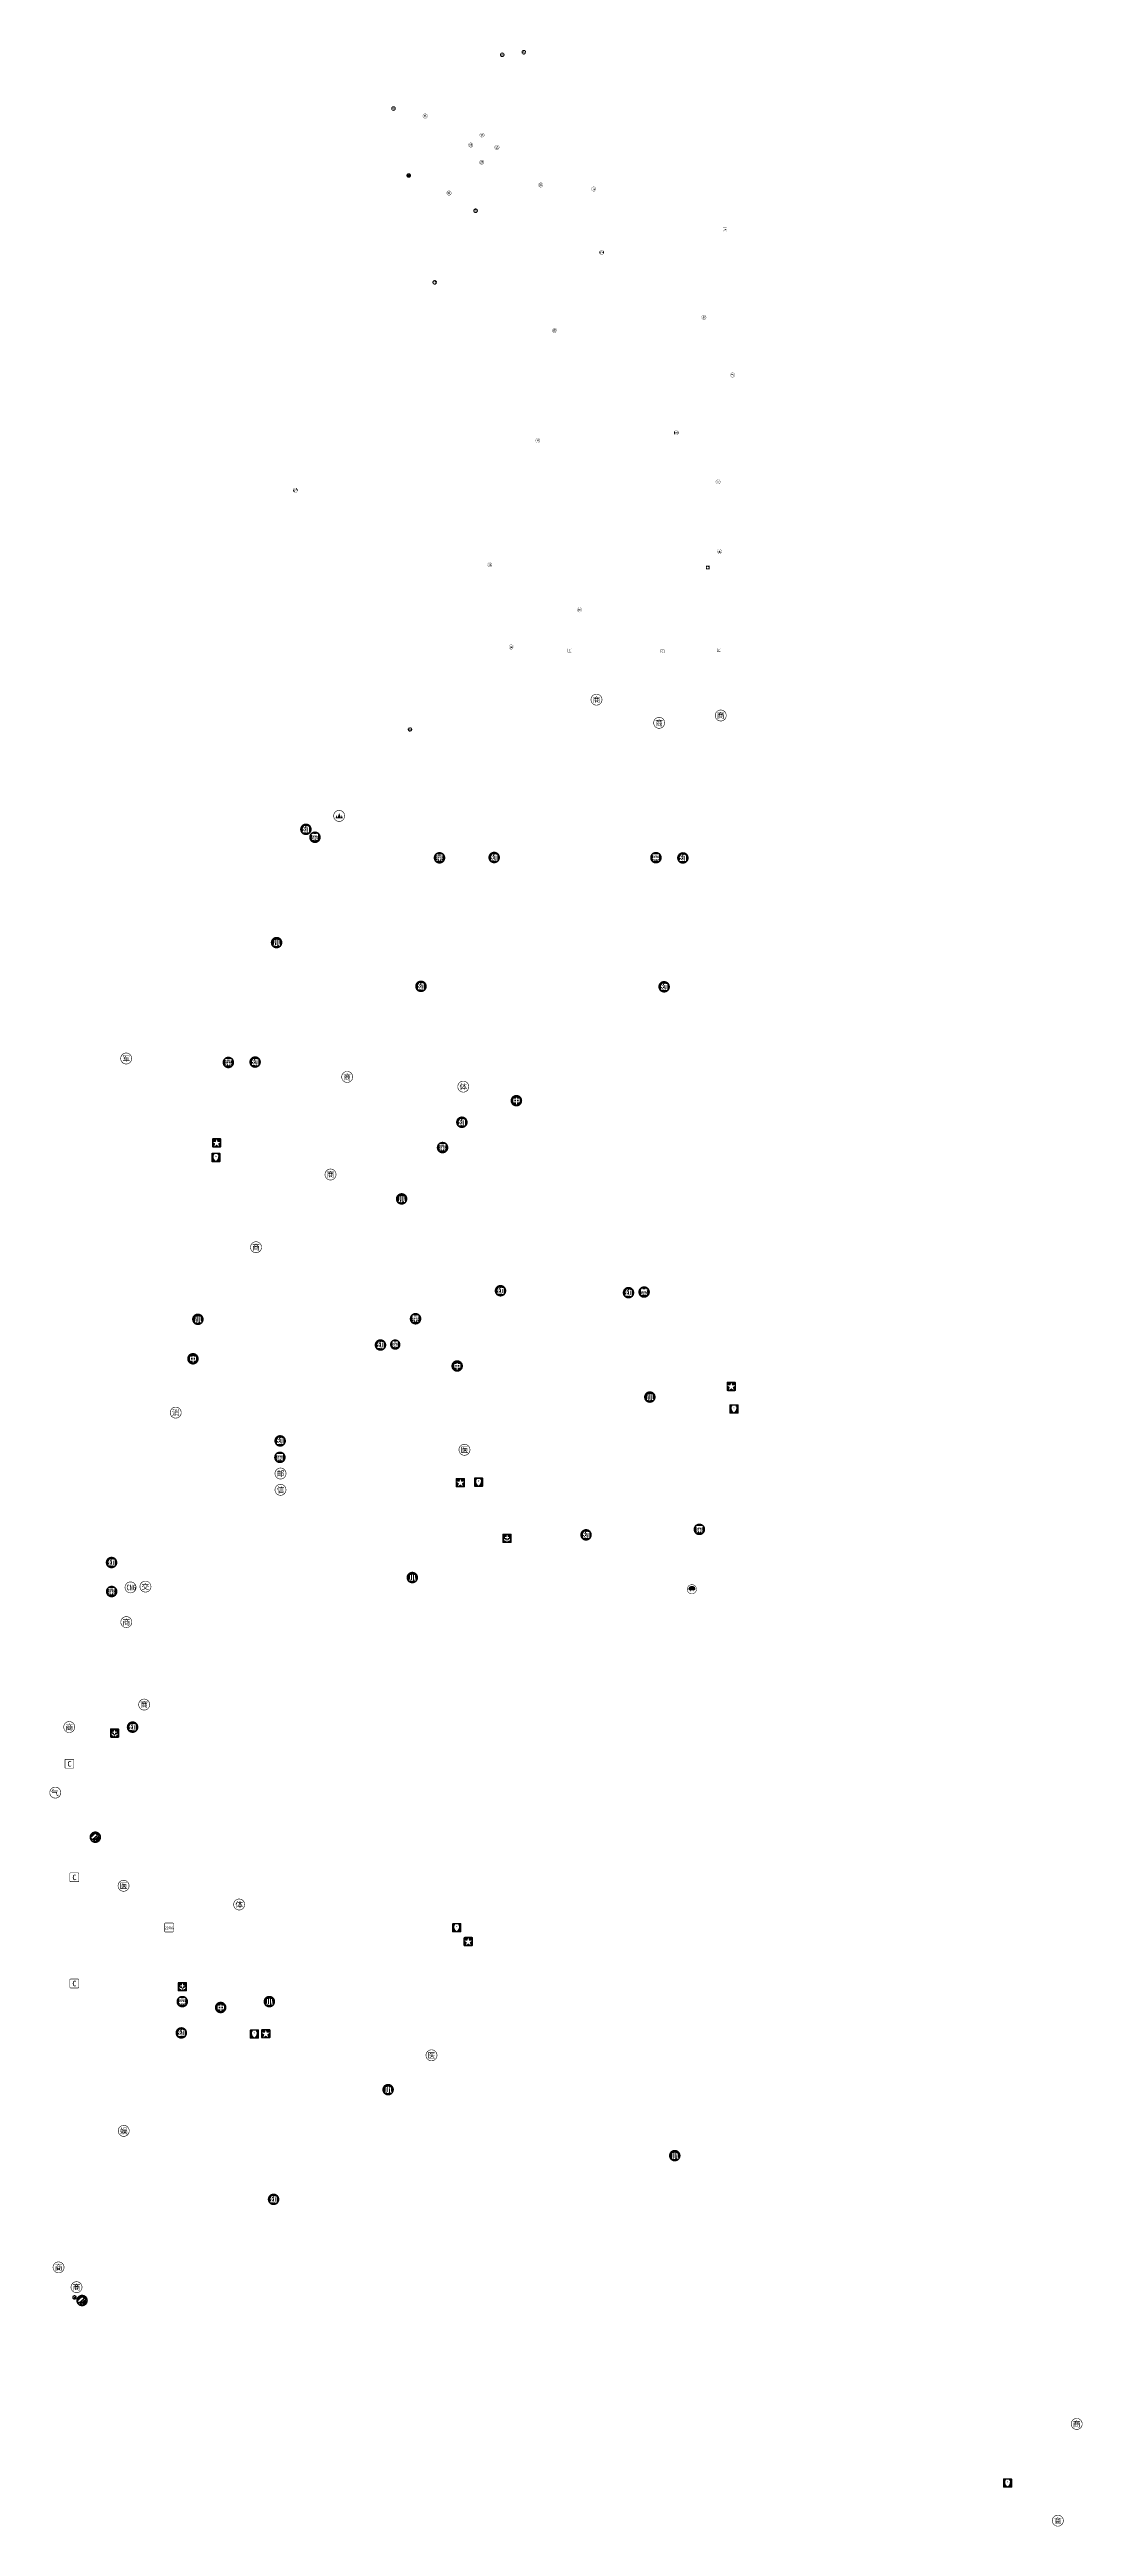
# Model space of a CAD drawing. Header units: inches. Extents: x 14633 to 228805, y -943 to 210487.
# Drawn here: x 219812 to 223567, y 199057 to 208057 of the extents above; entities that cross this region are included whole.
import ezdxf

# ---------------------------------------------------------------- set-up
doc = ezdxf.new("R2010")
doc.units = ezdxf.units.IN
doc.header["$LTSCALE"] = 10
doc.header["$MEASUREMENT"] = 0
doc.layers.add('0符号', color=7, linetype='Continuous')
doc.styles.add('符号', font='simhei.ttf', dxfattribs={"height": 10})
doc.styles.add('黑体', font='simhei.ttf')

# ---------------------------------------------------------------- blocks, each defined once
blk = doc.blocks.new('C2-商业用地')
at = {"color": 7, "const_width": 0.4}
blk.add_lwpolyline([(2.831574044750027, -2.825276699566302, 102.191606915449), (2.718849657877058, -2.933914882520639, 0.009785539440899585)], format="xyb", close=True, dxfattribs=at)
at = {"color": 7, "style": '黑体'}
blk.add_text('商', height=4, dxfattribs=at).set_placement((-2.802977080517735, -2.081554808191527))
blk = doc.blocks.new('R-农贸市场')
h = blk.add_hatch(color=7)
h.paths.add_polyline_path([(2.718849657875694, -2.933914882519161, 0.009785539440899587), (2.831574044748663, -2.825276699564938, 102.1916069154491)])
h.paths.add_polyline_path([(0.9390161916741135, 2.336235273533816), (0.9390161916741135, 2.516866480719386), (1.661541020416394, 2.5168664807195), (1.661541020416394, 2.33623527353393), (2.3041143312239, 2.33623527353393), (2.3041143312239, 1.767691145999038), (1.661541020416394, 1.767691145999038), (1.661541020416394, 1.587059938813468), (0.9390161916741135, 1.587059938813468), (0.9390161916741135, 1.767691145999038), (-1.015354246726929, 1.767691145999038), (-1.015354246726929, 1.587059938813582), (-1.740840242800004, 1.587059938813582), (-1.740840242800004, 1.767691145999038), (-2.324190206989442, 1.767691145999038), (-2.324190206989442, 2.336235273534044), (-1.740840242800004, 2.336235273534044), (-1.740840242800004, 2.516866480719614), (-1.015354246726929, 2.5168664807195), (-1.015354246726929, 2.336235273533816)], flags=16)
h.paths.add_polyline_path([(1.383191291310709, 1.427156902944375), (1.575667167819915, 1.495263751555399), (1.60527884112912, 1.530797759526308), (2.3041143312239, 1.530797759526308), (2.265619155922195, 1.287982038391533), (2.188628805318444, 1.104389663875168), (2.114599622045603, 1.018515811278689), (1.951735418845487, 0.926719624020393), (1.732609036357985, 0.8882244487185744), (-2.262005693040237, 0.8852632813876653), (-2.262005693040237, 1.427156902944375)], flags=16)
h.paths.add_polyline_path([(0.09508350236455954, 0.698709739540277), (0.09508350236455954, 0.5802630463039122), (0.213530195601038, 0.4973503610384569), (0.515569263353882, 0.4973503610384569), (0.515569263353882, 0.01764125343095202), (-0.1891885614031708, 0.01764125343083833), (-0.4260819478757867, 0.05021409407083866), (-0.5682179797593108, 0.1449714486599305), (-0.6126354897230613, 0.295990982536523), (-0.6126354897230613, 0.698709739540277)], flags=16)
h.paths.add_polyline_path([(-1.415111836399774, 0.698709739540277), (-1.415111836399774, 0.5802630463039122), (-1.296665143163409, 0.4973503610384569), (-1.015354246726929, 0.4973503610384569), (-1.015354246726929, 0.01764125343095202), (-1.699383900167732, 0.01764125343095202), (-1.936277286640006, 0.05021409407083866), (-2.078413318523758, 0.1449714486600442), (-2.122830828487508, 0.295990982536523), (-2.122830828487508, 0.698709739540277)], flags=16)
h.paths.add_polyline_path([(0.9182880203577497, 0.4973503610384569), (1.217365920779798, 0.4973503610384569), (1.321006777361617, 0.5802630463039122), (1.321006777361617, 0.698709739540277), (2.025764602118329, 0.698709739540277), (2.025764602118329, 0.295990982536523), (1.978385924823783, 0.1420102813292488), (1.833288725609123, 0.04725292674004322), (1.605278841129461, 0.01764125343083833), (0.9182880203577497, 0.01764125343095202)], flags=16)
h.paths.add_polyline_path([(0.3527050601538804, -0.08599960315098087), (0.3527050601537667, -0.3258541569547333), (2.286347327238445, -0.3258541569547333), (2.286347327238445, -0.8884759498276935), (0.3527050601537667, -0.8884759498276935), (0.3527050601538804, -2.117360392155661), (-0.3698197685883997, -2.117360392155661), (-0.3698197685883997, -0.8884759498276935), (-2.303462035672965, -0.8884759498276935), (-2.303462035672965, -0.3258541569547333), (-0.3698197685883997, -0.3258541569547333), (-0.3698197685883997, -0.08599960315098087)], flags=16)
h.paths.add_polyline_path([(-0.7162763463048805, -1.110563499645991), (-0.9768590714251104, -1.830127161057476), (-1.08049992800693, -1.972263192941114), (-1.252247633199886, -2.055175878206569), (-1.477296350348411, -2.081826384184751), (-2.1850153424366, -2.081826384184751), (-2.1850153424366, -1.554738599282587), (-1.740840242800004, -1.554738599282587), (-1.628315884225458, -1.483670583340995), (-1.477296350348979, -1.110563499645991)], flags=16)
h.paths.add_polyline_path([(0.6754722992230882, -1.110563499645991), (1.439453470598096, -1.110563499645991), (1.543094327179915, -1.394835563413494), (1.667463355078212, -1.531049260635427), (1.70299736304969, -1.534010427966336), (2.126444291369353, -1.534010427966223), (2.126444291369353, -2.081826384184751), (1.341734948677868, -2.081826384184751), (1.131492068183206, -2.046292376213728), (0.9804725343069549, -1.936729184970091), (0.8975598490413859, -1.776826149100657)], flags=16)
at = {"color": 7, "const_width": 0.4}
blk.add_lwpolyline([(2.831574044748663, -2.825276699564938, 102.191606915449), (2.718849657875694, -2.933914882519161, 0.009785539440899585)], format="xyb", close=True, dxfattribs=at)
blk = doc.blocks.new('R-幼儿园')
h = blk.add_hatch(color=7)
h.paths.add_polyline_path([(0.9123095805590538, 3.894572022253442, 0.0001894239655531841), (0.9093584178905303, 3.895262157430579, 5279.163051416555)])
h.paths.add_polyline_path([(2.32016856565383, -1.834638802811014), (2.290556892344739, -2.027114679320221), (2.204683039748375, -2.172211878534767), (2.0595858405336, -2.266969233123973), (1.858226462031666, -2.314347910418519), (1.094245290656886, -2.320270245080337), (1.094245290656886, -1.733959113560104), (1.485119378337231, -1.733959113560104), (1.618371908228028, -1.692502770927376), (1.618371908228028, 1.369344249234246), (1.150507469944159, 1.369344249234246), (0.9609927607658619, -1.313473352570782), (0.9254587527949525, -1.621434754985557), (0.8751189081694974, -1.873133978112946), (0.8099732268894968, -2.068571021952948), (0.7240993742931323, -2.213668221167381), (0.626380852372904, -2.30250324109511), (0.5079341591361981, -2.335076081734996), (0.4901671551510844, -2.335076081734996), (-0.110949813023808, -2.335076081734996), (-0.110949813023808, -1.784298958185673), (-0.2331301520251827, -1.967569466687792), (-0.4011442114530155, -2.086338025938517), (-0.6025035899546083, -2.133716703233063), (-2.266679629926784, -2.136677870563972), (-2.266679629926784, -1.692502770927376), (-2.222262119963034, -1.526677400396238), (-2.097893092066442, -1.319395687234874), (-1.348717757344502, -0.04017140027917776), (-2.266679629926784, -0.04017140027917776), (-2.266679629926784, 0.4454600419901453), (-2.20153394864667, 0.6438582531611701), (-2.198572781315761, 0.6468194204921929), (-1.262843904748024, 2.319878962456642), (-0.4781345620567663, 2.319878962456642), (-1.484931454566322, 0.5431785639100326), (-1.005222346958817, 0.54317856391026), (-0.7564842911622236, 0.9666254922303779), (0.02822505152903432, 0.9666254922303779), (-1.484931454566322, -1.53259973505817), (-0.8601251477442702, -1.53259973505817), (-0.7357561198459734, -1.431920045807146), (-0.7357561198459734, -0.8456089142869132), (-0.09022164170744418, -0.8456089142869132), (-0.09022164170744418, -1.674735766941922), (-0.110949813023808, -1.784298958185673), (0.06672022683085288, -1.754687284876582), (0.1585164140891493, -1.698425105589195), (0.2295844300309682, -1.535560902388966), (0.2769631073255141, -1.263133507945213), (0.2858466093182415, -1.180220822679757), (0.4487108125183568, 1.369344249234246), (-0.110949813023808, 1.369344249234246), (-0.110949813023808, 1.973422384740047), (0.4842448204892662, 1.973422384740047), (0.5108953264674483, 2.340607133772892), (1.218614318555069, 2.340607133772892), (1.191963812576887, 1.973422384740047), (2.32016856565383, 1.973422384740047)], flags=16)
at = {"color": 7, "const_width": 0.4}
blk.add_lwpolyline([(0.9093584178905303, 3.895262157430579, 5279.163051416555), (0.9123095805590538, 3.894572022253442, 0.0001894239655531841)], format="xyb", close=True, dxfattribs=at)
blk = doc.blocks.new('S2-游憩集会广场用地')
h = blk.add_hatch(color=7)
h.paths.add_polyline_path([(2.718849657906389, -2.933914882503814, 0.009785539440899585), (2.831574044778677, -2.82527669954834, 102.191606915449)])
h.paths.add_polyline_path([(2.984489263323667, 1.20321273026093), (2.984489263325372, 0.9632127302610343), (2.813098209532541, 0.8048502626406844), (3.31734499753918, 0.4186866845138866), (3.013340300299092, 0.02172176911153656), (2.440405350232368, 0.4604882929977521), (0.005348909563394955, -1.789463137987696), (-0.3172212667342365, -1.789463137987696), (0.5261492624603079, -2.45369836361715), (0.2167816978443398, -2.846498198092377), (-0.8861389101558643, -1.977842377729758), (-1.931633080376855, -2.792430362733171), (-2.238938433562907, -2.398015074104478), (-1.457884068415751, -1.789463137987696), (-1.819377841850951, -1.789463137987696), (-1.81937784185277, -1.542417165321581), (-3.048272979424951, -0.4335129536138993), (0.08329807369489117, 2.359456122301708), (1.271481862186988, 1.203212730262749)], flags=16)
at = {"color": 7}
for p, q in [((-1.815448008800672, -1.545963284343088), (1.271481862186988, 1.203212730262749)), ((0.005348909565213944, -1.549463137986095), (2.984489263327191, 1.20321273026093)), ((2.984489263325372, 0.963212730261148), (0.005348909563394955, -1.789463137987696)), ((0.005348909565213944, -1.549463137986095), (-1.81937784185277, -1.549463137986095)), ((-1.819377841850951, -1.789463137987696), (0.005348909563394955, -1.789463137987696)), ((0.005348909563394955, -1.789463137987696), (0.005348909565213944, -1.549463137986095))]:
    blk.add_line(p, q, dxfattribs=at)
at = {"color": 7, "const_width": 0.4}
blk.add_lwpolyline([(2.831574044778677, -2.82527669954834, 102.191606915449), (2.718849657906389, -2.933914882503814, 0.009785539440899585)], format="xyb", close=True, dxfattribs=at)
blk = doc.blocks.new('U6-殡葬设施用地')
at = {"color": 7, "const_width": 0.4}
blk.add_lwpolyline([(2.83157404477879, -2.82527669954834, 102.191606915449), (2.718849657906503, -2.933914882503814, 0.009785539440899585)], format="xyb", close=True, dxfattribs=at)
at = {"color": 7, "style": '黑体'}
blk.add_text('殡', height=4, dxfattribs=at).set_placement((-2.802977080490564, -2.081554808175497))
blk = doc.blocks.new('C1-非市属办公用地')
at = {"ltscale": 4}
h = blk.add_hatch(color=7, dxfattribs=at)
h.paths.add_polyline_path([(-2.409024212250529, 3.145605859163652, 0.500000000011065), (-2.409024212250529, -3.280394141073089)])
h.paths.add_polyline_path([(2.410475787749306, 3.145605859163652), (2.410475787749306, -3.280394141073089, 0.5000000000110649)])
at = {"color": 7, "const_width": 0.4}
blk.add_lwpolyline([(2.831574044750027, -2.825276699566302, 102.191606915449), (2.718849657877058, -2.933914882520639, 0.009785539440899585)], format="xyb", close=True, dxfattribs=at)
at = {"color": 7, "style": '黑体'}
blk.add_text('办', height=3.25, dxfattribs=at).set_placement((-2.312648672545834, -1.652986779394041))
blk = doc.blocks.new('C9-宗教活动场所用地')
at = {"const_width": 0.4}
blk.add_lwpolyline([(2.831574044752415, -2.825276699563581, 102.191606915449), (2.718849657879446, -2.93391488251789, 0.009785539440899585)], format="xyb", close=True, dxfattribs=at)
at = {"style": '黑体'}
blk.add_text('宗', height=4, dxfattribs=at).set_placement((-2.802977080515348, -2.081554808188876))
blk = doc.blocks.new('110kV变电站')
at = {"color": 7, "const_width": 0.4}
blk.add_lwpolyline([(2.871764974007306, 2.933511033153991, 0.4142135623730951), (2.221764974007328, 3.583511033154082), (-2.978235025992603, 3.583511033154082, 0.4142135623730951), (-3.628235025992694, 2.933511033153991), (-3.628235025992694, -2.266488966845941, 0.4142135623730951), (-2.978235025992603, -2.916488966845918), (2.221764974007328, -2.916488966845918, 0.4142135623730951), (2.871764974007306, -2.266488966845941)], format="xyb", close=True, dxfattribs=at)
at = {"color": 7, "style": '黑体', "width": 0.8}
blk.add_text('110kV', height=2, dxfattribs=at).set_placement((-3.357880879274603, -0.9077950936826937))
blk = doc.blocks.new('S3-机动车停车场库用地')
h = blk.add_hatch(color=7)
h.paths.add_polyline_path([(2.646575367788955, -2.855923583991739, 0.009785539440899585), (2.75630323920052, -2.75017329427817, 102.191606915449)])
h.paths.add_polyline_path([(0.8575849172051448, -0.7157003816864744), (0.5016531788074872, -0.7597681207276992), (-0.4610574279099637, -0.7597681207276992), (-0.4610574279099637, -3.346205419756984), (-1.139022643906515, -3.346205419756984), (-1.139022643906515, 3.25378595797838), (0.4643650919275615, 3.25378595797838), (0.8202968303255602, 3.223277523256797), (1.135550655764519, 3.124972566937458), (1.410126568243186, 2.965650741178365), (1.644024567762926, 2.738532393819924), (1.664363524242617, 2.71480361125964), (1.854193784721474, 2.419888742300031), (1.989786827920398, 2.077516308221902), (2.071142653841093, 1.687686309023661), (2.098261262480264, 1.247008918624488), (2.071142653841093, 0.8097213543060207), (1.989786827920398, 0.4165015290287784), (1.85419378472136, 0.07412909494883024), (1.667753350323324, -0.2173959479283667), (1.664363524242503, -0.2207857740090731), (1.437245176883948, -0.4479041213676282), (1.169448916565102, -0.6106157732073143)], flags=16)
h.paths.add_polyline_path([(0.6440258741662319, -0.03095551353021619), (0.2779246575282741, -0.06485377432909445), (-0.4610574279099637, -0.06485377432909445), (-0.4610574279099637, 2.558871611579775), (0.2779246575278194, 2.558871611579775), (0.57283952648595, 2.538532655100425), (0.888093351925022, 2.447007350941021), (1.142330307924226, 2.287685525181928), (1.281313177204083, 2.084295960381723), (1.38639778568313, 1.728364221984179), (1.420296046483713, 1.247008918624488), (1.393177437842837, 0.8300603107870757), (1.301652133683319, 0.457179441987364), (1.142330307924226, 0.2063323120688665), (0.9457203952856617, 0.07412909494883024)], flags=0)
at = {"color": 7, "const_width": 0.3893669309841863}
blk.add_lwpolyline([(2.75630323920052, -2.75017329427817, 102.191606915449), (2.646575367788955, -2.855923583991739, 0.009785539440899585)], format="xyb", close=True, dxfattribs=at)
blk = doc.blocks.new('D-保安用地')
at = {"color": 7, "const_width": 0.4}
blk.add_lwpolyline([(2.831574044750027, -2.825276699566302, 102.191606915449), (2.718849657877058, -2.933914882520639, 0.009785539440899585)], format="xyb", close=True, dxfattribs=at)
at = {"color": 7, "style": '黑体'}
blk.add_text('保', height=4, dxfattribs=at).set_placement((-2.802977080517735, -2.08155480819164))
blk = doc.blocks.new('G1-公园')
blk.add_hatch(color=7).paths.add_polyline_path([(-2.638464196908103, -1.863526516168349), (2.648953834909548, -1.863526516168349), (1.957522568642958, 0.6556316844216781), (1.306762950986808, -1.375947246880969), (0.0052448190007226, 2.159000080013357), (-1.133583408572235, -1.375947246884607), (-1.825015778157763, 0.574368472873175)])
at = {"color": 7, "const_width": 0.4}
blk.add_lwpolyline([(2.831574044780496, -2.825276699641108, 102.191606915449), (2.71884965790457, -2.933914882596582, 0.009785539440899585)], format="xyb", close=True, dxfattribs=at)
blk = doc.blocks.new('R-养老院')
at = {"color": 7, "const_width": 0.4}
blk.add_lwpolyline([(3.798771970507346, -1.553006524109264, 1.370340105506409), (-3.994142029285399, -0.9430414613021867, 0.7297458462915614)], format="xyb", close=True, dxfattribs=at)
at = {"color": 7, "style": '符号'}
blk.add_text('养', height=4, dxfattribs=at).set_placement((-2.723290558109852, -2.086491270103011))
blk = doc.blocks.new('U-电信设施用地')
at = {"color": 7, "const_width": 0.4}
blk.add_lwpolyline([(2.831574044778563, -2.82527669954834, 102.191606915449), (2.718849657906276, -2.933914882503814, 0.009785539440899585)], format="xyb", close=True, dxfattribs=at)
at = {"color": 7, "style": '黑体'}
blk.add_text('信', height=4, dxfattribs=at).set_placement((-2.802977080490791, -2.081554808175497))
blk = doc.blocks.new('R-中学')
h = blk.add_hatch(color=7)
h.paths.add_polyline_path([(2.718849657877058, -2.933914882520639, 0.009785539440899585), (2.831574044750027, -2.825276699566302, 102.191606915449)])
h.paths.add_polyline_path([(0.4527102068932436, 2.096349592213642), (0.4527102068932436, 1.409358771442271), (2.330090294690649, 1.409358771442498), (2.330090294690649, -0.7463710454605916), (2.300478621381558, -0.9536527586243437), (2.220527103447012, -1.107633459831618), (2.084313406225078, -1.211274316413551), (1.894798697046667, -1.26161416103912), (1.782274338471325, -1.267536495700824), (0.4527102068932436, -1.267536495700824), (0.4527102068932436, -2.558605451977996), (-0.3112709644816505, -2.558605451977883), (-0.3112709644816505, -1.26753649570071), (-2.144233542315305, -1.26753649570071), (-2.144233542315305, 1.409358771442385), (-0.3112709644816505, 1.409358771442498), (-0.3112709644816505, 2.096349592213642)], flags=16)
h.paths.add_polyline_path([(1.601643131286664, 0.7223679506711278), (1.601643131286664, -0.40287563507502), (1.58387612730121, -0.4887494876712708), (1.421011924100981, -0.5657398382750216), (0.4527102068932436, -0.5657398382750216), (0.4527102068932436, 0.7223679506711278)], flags=0)
h.paths.add_polyline_path([(-0.3112709644816505, 0.7223679506711278), (-0.3112709644816505, -0.5657398382750216), (-1.41874754624223, -0.5657398382750216), (-1.41874754624223, 0.7223679506711278)], flags=0)
at = {"color": 7, "const_width": 0.4}
blk.add_lwpolyline([(2.831574044750027, -2.825276699566302, 102.191606915449), (2.718849657877058, -2.933914882520639, 0.009785539440899585)], format="xyb", close=True, dxfattribs=at)
blk = doc.blocks.new('C2-旅馆业用地')
at = {"color": 7, "const_width": 0.4}
blk.add_lwpolyline([(2.831574044750027, -2.825276699566302, 102.191606915449), (2.718849657877058, -2.933914882520639, 0.009785539440899585)], format="xyb", close=True, dxfattribs=at)
at = {"color": 7, "style": '黑体'}
blk.add_text('旅', height=4, dxfattribs=at).set_placement((-2.802977080517735, -2.08155480819164))
blk = doc.blocks.new('S2-交通广场用地')
h = blk.add_hatch(color=7)
h.paths.add_polyline_path([(2.718849657813507, -2.933914882501995, 0.009785539440899587), (2.831574044685794, -2.825276699550159, 102.191606915449)])
h.paths.add_polyline_path([(1.157585240046274, 2.258564636728011), (-1.437971907565156, 2.258564636724373), (-0.1169396578399073, 3.021126707304575)], flags=16)
h.paths.add_polyline_path([(0.4830603421621618, 0.5446257188614254), (1.863619412532671, 0.5446257188632444), (1.863619412529033, -0.6553742811356642), (0.4830603421585238, -0.6553742811373695), (0.4830603421621618, -2.035933351513449), (-0.7169396578367468, -2.035933351513449), (-0.7169396578367468, -0.6553742811356642), (-2.097498728212713, -0.6553742811391885), (-2.097498728216351, 0.5446257188615391), (-0.7169396578367468, 0.5446257188632444), (-0.7169396578367468, 1.925184789239211), (0.4830603421621618, 1.925184789242962)], flags=16)
h.paths.add_polyline_path([(2.225627747272256, 1.226211156854447), (2.988189817848934, -0.09482109287455387), (2.225627747272256, -1.369345990757211)], flags=16)
h.paths.add_polyline_path([(-2.311045929421425, 1.219150616745537), (-2.311045929421425, -1.376406530867712), (-3.073607999999922, -0.05537428114075738)], flags=16)
h.paths.add_polyline_path([(1.243583217978767, -2.271440400763709), (-0.07744903174818774, -3.034002471338567), (-1.351973929630958, -2.271440400763822)], flags=16)
at = {"color": 7, "const_width": 0.4}
blk.add_lwpolyline([(2.831574044685794, -2.825276699550159, 102.191606915449), (2.718849657813507, -2.933914882501995, 0.009785539440899585)], format="xyb", close=True, dxfattribs=at)
blk = doc.blocks.new('C3-文化娱乐用地')
at = {"color": 7, "const_width": 0.4}
blk.add_lwpolyline([(2.831574044750027, -2.825276699566302, 102.191606915449), (2.718849657877058, -2.933914882520639, 0.009785539440899585)], format="xyb", close=True, dxfattribs=at)
at = {"color": 7, "style": '黑体'}
blk.add_text('娱', height=4, dxfattribs=at).set_placement((-2.802977080517735, -2.08155480819164))
blk = doc.blocks.new('R-街道办事处')
h = blk.add_hatch(color=7)
h.paths.add_polyline_path([(3.252558225731377, 2.674671000293074, 0.4142135623730887), (2.6025582257314, 3.324671000292938), (-2.597441774268646, 3.324671000292938, 0.4142135623730951), (-3.247441774268623, 2.674671000293074), (-3.247441774268623, -2.525328999706971, 0.4142135623730951), (-2.597441774268646, -3.175328999707062), (2.6025582257314, -3.175328999707062, 0.4142135623730951), (3.252558225731377, -2.525328999706971)])
h.paths.add_polyline_path([(-0.6560877306939119, 0.766265766546212), (0.004614049443375734, 2.799696758257369), (0.6653158295807771, 0.766265766546212), (2.803391702960425, 0.766265766546212), (1.073651986133314, -0.4904637001087622), (1.734353766270715, -2.523894691819919), (0.004614049443375734, -1.267165225165058), (-1.72512566738385, -2.523894691820033), (-1.064423887246448, -0.4904637001087622), (-2.794163604073674, 0.7662657665460983)], flags=16)
at = {"color": 7, "const_width": 0.4}
blk.add_lwpolyline([(3.252558225731377, 2.674671000293074, 0.4142135623730951), (2.6025582257314, 3.324671000292938), (-2.597441774268646, 3.324671000292938, 0.4142135623730951), (-3.247441774268623, 2.674671000293074), (-3.247441774268623, -2.525328999706971, 0.4142135623730951), (-2.597441774268646, -3.175328999707062), (2.6025582257314, -3.175328999707062, 0.4142135623730951), (3.252558225731377, -2.525328999706971)], format="xyb", close=True, dxfattribs=at)
blk = doc.blocks.new('C-公共设施用地')
at = {"color": 7, "const_width": 0.4}
blk.add_lwpolyline([(3.241690222580587, 2.648145066876396, 0.4142135623730951), (2.59169022258061, 3.298145066876486), (-2.608309777419322, 3.298145066876486, 0.4142135623730951), (-3.258309777419413, 2.648145066876396), (-3.258309777419413, -2.551854933123536, 0.4142135623730951), (-2.608309777419322, -3.201854933123514), (2.59169022258061, -3.201854933123514, 0.4142135623730951), (3.241690222580587, -2.551854933123536)], format="xyb", close=True, dxfattribs=at)
at = {"color": 7, "style": '黑体'}
blk.add_text('C', height=4, dxfattribs=at).set_placement((-1.423004675073571, -1.993654278492841))
blk = doc.blocks.new('C5-医院用地')
at = {"color": 7, "const_width": 0.4}
blk.add_lwpolyline([(2.831574044750027, -2.825276699566302, 102.191606915449), (2.718849657877058, -2.933914882520639, 0.009785539440899585)], format="xyb", close=True, dxfattribs=at)
at = {"color": 7, "style": '黑体'}
blk.add_text('医', height=4, dxfattribs=at).set_placement((-2.802977080517735, -2.08155480819164))
blk = doc.blocks.new('U2-公共交通用地')
at = {"color": 7, "const_width": 0.4}
blk.add_lwpolyline([(2.83157404474855, -2.825276699564824, 102.191606915449), (2.71884965787558, -2.933914882519048, 0.009785539440899585)], format="xyb", close=True, dxfattribs=at)
at = {"color": 7, "style": '黑体'}
blk.add_text('交', height=4, dxfattribs=at).set_placement((-2.903453259744992, -2.081554808190049))
blk = doc.blocks.new('R-派出所')
h = blk.add_hatch(color=7)
h.paths.add_polyline_path([(3.301599577896013, 2.246089423572812, 0.4142135623730887), (2.651599577896036, 2.896089423572903), (-2.548400422103896, 2.896089423572903, 0.4142135623730951), (-3.198400422103987, 2.246089423572812), (-3.198400422103987, -2.95391057642712, 0.4142135623730951), (-2.548400422103896, -3.603910576427097), (2.651599577896036, -3.603910576427097, 0.4142135623730951), (3.301599577896013, -2.95391057642712)])
h.paths.add_polyline_path([(-0.003797179054004118, -2.774696800666106, -0.253041317239501), (-1.710060465204492, 0.3809368759677909), (-1.710060465204492, 1.235949202776737, 0.4142135623730951), (-1.210060465204492, 1.735949202776737), (-1.210060465204492, 1.790961529585729, -0.4142135623731021), (-0.910060465204424, 2.090961529585684), (0.9024661070965294, 2.090961529585684, -0.414213562373108), (1.202466107096484, 1.790961529585729), (1.202466107096484, 1.735949202776737, 0.4142135623730991), (1.702466107096484, 1.235949202776737), (1.702466107096484, 0.3809368759677909, -0.253041317239501)], flags=16)
h.paths.add_polyline_path([(0.3642285207620262, 0.01924340814230163), (0.01705617353047728, 0.2714788829534882), (-0.3301161737011853, 0.01924340814218795), (-0.1975081370128464, 0.42736897955524), (-0.544680484244509, 0.6796044543665403), (-0.1155518631579753, 0.6796044543665403), (0.01705617353047728, 1.087730025779706), (0.1496642102189298, 0.6796044543665403), (0.5787928313054636, 0.6796044543665403), (0.231620484073801, 0.4273689795553537)], flags=0)
at = {"color": 7, "const_width": 0.4}
blk.add_lwpolyline([(3.301599577896013, 2.246089423572812, 0.4142135623730951), (2.651599577896036, 2.896089423572903), (-2.548400422103896, 2.896089423572903, 0.4142135623730951), (-3.198400422103987, 2.246089423572812), (-3.198400422103987, -2.95391057642712, 0.4142135623730951), (-2.548400422103896, -3.603910576427097), (2.651599577896036, -3.603910576427097, 0.4142135623730951), (3.301599577896013, -2.95391057642712)], format="xyb", close=True, dxfattribs=at)
blk = doc.blocks.new('C4-体育场馆用地')
at = {"color": 7, "const_width": 0.4}
blk.add_lwpolyline([(2.831574044748663, -2.825276699564938, 102.191606915449), (2.718849657875694, -2.933914882519161, 0.009785539440899585)], format="xyb", close=True, dxfattribs=at)
at = {"color": 7, "style": '黑体'}
blk.add_text('体', height=4, dxfattribs=at).set_placement((-2.802977080519099, -2.081554808190162))
blk = doc.blocks.new('R-小学')
h = blk.add_hatch(color=7)
h.paths.add_polyline_path([(2.71884965787558, -2.933914882519048, 0.009785539440899585), (2.831574044748436, -2.825276699564711, 102.191606915449)])
h.paths.add_polyline_path([(0.5195693067839784, 2.160741758528388), (0.5195693067839784, -1.827950636208243), (0.4958799681367054, -2.023387680048359), (0.4248119521948865, -2.17736838125586), (0.3063652589581807, -2.29285390716143), (0.1405398884270426, -2.372805425095976), (-0.07562532672898215, -2.411300600397453), (-0.7892666534785349, -2.417222935059499), (-0.7892666534785349, -1.792416628237333), (-0.3865478964746671, -1.792416628237447), (-0.2503341992528476, -1.691736938986196), (-0.2473730319219385, -1.66804760033915), (-0.2473730319219385, 2.160741758528388)], flags=16)
h.paths.add_polyline_path([(1.144375613606144, 1.917926037393727), (1.926123788966493, 1.917926037393727), (2.168939510101154, -1.348241528600738), (2.275541534013996, -1.514066899131649), (2.349570717286838, -1.528872735786308), (2.488745581839567, -1.528872735786308), (2.488745581839567, -2.153679042608474), (1.905395617650015, -2.153679042608474), (1.71291974114115, -2.124067369299382), (1.561900207264557, -2.035232349372109), (1.455298183351715, -1.88421281549563), (1.393113669402624, -1.676931102331764), (1.384230167409783, -1.626591257706195)], flags=16)
h.paths.add_polyline_path([(-0.9136356813768316, 1.917926037393727), (-1.094266888562402, -1.534795070448126), (-1.129800896533311, -1.77168845692097), (-1.209752414467971, -1.952319664106426), (-1.274898095747972, -2.035232349372109), (-1.443684633609678, -2.159601377270064), (-1.642082844780703, -2.212902389226656), (-2.077374442424684, -2.215863556557565), (-2.077374442424684, -1.508144564470058), (-1.938199577872069, -1.508144564469831), (-1.828636386628204, -1.416348377211648), (-1.799024713319113, -1.24163950468801), (-1.656888681435362, 1.917926037393727)], flags=16)
at = {"color": 7, "const_width": 0.4}
blk.add_lwpolyline([(2.831574044748436, -2.825276699564711, 102.191606915449), (2.71884965787558, -2.933914882519048, 0.009785539440899585)], format="xyb", close=True, dxfattribs=at)
blk = doc.blocks.new('D-军事用地')
at = {"color": 7, "const_width": 0.4}
blk.add_lwpolyline([(2.831574044750027, -2.825276699566302, 102.191606915449), (2.718849657877058, -2.933914882520639, 0.009785539440899585)], format="xyb", close=True, dxfattribs=at)
at = {"color": 7, "style": '黑体'}
blk.add_text('军', height=4, dxfattribs=at).set_placement((-2.802977080517735, -2.08155480819164))
blk = doc.blocks.new('U9-消防站')
at = {"color": 7, "const_width": 0.4}
blk.add_lwpolyline([(2.831574044778677, -2.82527669954834, 102.191606915449), (2.718849657906389, -2.933914882503814, 0.009785539440899585)], format="xyb", close=True, dxfattribs=at)
at = {"color": 7, "style": '黑体'}
blk.add_text('消', height=4, dxfattribs=at).set_placement((-2.802977080490678, -2.081554808175497))
blk = doc.blocks.new('U1-供燃气用地')
at = {"color": 7, "const_width": 0.4}
blk.add_lwpolyline([(2.831574044750027, -2.825276699566302, 102.191606915449), (2.718849657877058, -2.933914882520639, 0.009785539440899585)], format="xyb", close=True, dxfattribs=at)
at = {"color": 7, "style": '黑体'}
blk.add_text('气', height=4, dxfattribs=at).set_placement((-3.137897756150437, -2.08155480819164))
blk = doc.blocks.new('社区卫生服务中心')
h = blk.add_hatch(color=256)
h.paths.add_polyline_path([(3.285027273542561, 2.792048658243289, 0.4142135623731014), (2.635027273542548, 3.442048658243323), (-2.564972726457434, 3.442048658243323, 0.4142135623730696), (-3.214972726457432, 2.792048658243345), (-3.214972726457439, -2.4079513417567, 0.4142135623730888), (-2.564972726457448, -3.057951341756677), (2.635027273542562, -3.057951341756677, 0.4142135623730951), (3.285027273542561, -2.4079513417567)])
h.paths.add_polyline_path([(1.475027273542544, 1.235942299806027), (1.475027273542544, 0.5159422998059426), (0.3950272735425457, 0.5159422998059995), (0.3950272735425528, -0.5640577001939278), (-0.3249727264574318, -0.5640577001939278), (-0.3249727264574318, 0.5159422998059995), (-1.40497272645743, 0.5159422998059426), (-1.40497272645743, 1.235942299806027), (-0.3249727264574389, 1.235942299806027), (-0.3249727264574389, 2.315942299806011), (0.3950272735425528, 2.315942299806011), (0.3950272735425528, 1.235942299806027)], flags=16)
edge = h.paths.add_edge_path(flags=16)
edge.add_spline(control_points=[(0.2548814710523857, -1.1205350625454), (0.2548814710523857, -1.1205350625454), (0.5316176539506614, -0.6941315262847638), (1.030999867302448, -1.060795261516205), (1.662574584595077, -0.5612638638463636), (2.274122763042342, 0.5754907100039759), (2.211124072215675, -1.387995148213236), (1.288933857867008, -1.473645938506706), (0.7486165783063825, -1.471656124649598), (0.9111174109626106, -2.155673928795977), (0.4325777994886764, -2.185200180689719), (0.2548814709967289, -1.923821762692)], knot_values=[15.29668551245567, 15.29668551245567, 15.29668551245567, 15.29668551245567, 15.32459210767917, 17.15424756558846, 18.50046930220937, 20.25790010465346, 23.00321162122786, 23.87352464819433, 25.71976303418867, 26.63320320133587, 27.57486721087322, 27.57486721087322, 27.57486721087322, 27.57486721087322], degree=3, periodic=0)
edge.add_line((0.2548814711080354, -1.923821762788918), (0.2548814711080425, -1.120535062481395))
edge = h.paths.add_edge_path(flags=16)
edge.add_spline(control_points=[(-0.1848269239115865, -1.923821762692), (-0.362523252403534, -2.185200180689719), (-0.8410628638774682, -2.155673928795977), (-0.678562031221233, -1.471656124649598), (-1.218879310781858, -1.473645938506706), (-2.141069525130533, -1.387995148213236), (-2.204068215955566, 0.5754907100039759), (-1.592520037508301, -0.5612638638463636), (-0.9609453202156573, -1.060795261516205), (-0.4615631068655119, -0.6941315262847638), (-0.1848269239672362, -1.1205350625454), (-0.1848269239672362, -1.1205350625454)], knot_values=[15.29668551245567, 15.29668551245567, 15.29668551245567, 15.29668551245567, 16.23834952199302, 17.15178968914022, 18.99802807513456, 19.86834110210103, 22.61365261867543, 24.37108342111951, 25.71730515774043, 27.54696061564972, 27.57486721087322, 27.57486721087322, 27.57486721087322, 27.57486721087322], degree=3, periodic=0)
edge.add_line((-0.1848269239115865, -1.120535062609463), (-0.1848269239115865, -1.923821762692))
at = {"const_width": 0.4}
blk.add_lwpolyline([(3.285027273542561, 2.792048658243289, 0.4142135623730951), (2.635027273542562, 3.442048658243323), (-2.564972726457434, 3.442048658243323, 0.4142135623730951), (-3.214972726457432, 2.792048658243289), (-3.214972726457439, -2.4079513417567, 0.4142135623730951), (-2.564972726457434, -3.057951341756677), (2.635027273542562, -3.057951341756677, 0.4142135623730951), (3.285027273542561, -2.4079513417567)], format="xyb", close=True, dxfattribs=at)
blk = doc.blocks.new('220kV变电站')
at = {"color": 7, "const_width": 0.4}
blk.add_lwpolyline([(2.884112275692928, 2.79839611176385, 0.4142135623730951), (2.234112275692951, 3.448396111763941), (-2.965887724306981, 3.448396111763941, 0.4142135623730951), (-3.615887724307072, 2.79839611176385), (-3.615887724307072, -2.401603888236082, 0.4142135623730951), (-2.965887724306981, -3.051603888236059), (2.234112275692951, -3.051603888236059, 0.4142135623730951), (2.884112275692928, -2.401603888236082)], format="xyb", close=True, dxfattribs=at)
at = {"color": 7, "style": '黑体', "width": 0.8}
blk.add_text('220kV', height=2, dxfattribs=at).set_placement((-3.345533577588981, -1.042910015072835))
blk = doc.blocks.new('加气站')
at = {"color": 7, "const_width": 0.4}
blk.add_lwpolyline([(2.831574044733202, -2.825276699595747, 102.191606915449), (2.718849657859096, -2.933914882549402, 0.009785539440899585)], format="xyb", close=True, dxfattribs=at)
at = {"color": 7, "style": '黑体', "width": 0.7}
blk.add_text('CNG', height=4, dxfattribs=at).set_placement((-2.935235690026389, -2.045709853284393))
blk = doc.blocks.new('U-邮政设施用地')
at = {"color": 7, "const_width": 0.4}
blk.add_lwpolyline([(2.831574044778677, -2.82527669954834, 102.191606915449), (2.718849657906389, -2.933914882503814, 0.009785539440899585)], format="xyb", close=True, dxfattribs=at)
at = {"color": 7, "style": '黑体'}
blk.add_text('邮', height=4, dxfattribs=at).set_placement((-2.802977080490678, -2.081554808175497))
blk = doc.blocks.new('C6-成人与业余学校用地')
at = {"color": 7, "const_width": 0.4}
blk.add_lwpolyline([(2.831574044750027, -2.825276699566302, 102.191606915449), (2.718849657877058, -2.933914882520639, 0.009785539440899585)], format="xyb", close=True, dxfattribs=at)
at = {"color": 7, "style": '黑体'}
blk.add_text('成', height=4, dxfattribs=at).set_placement((-2.802977080517735, -2.08155480819164))

msp = doc.modelspace()

# ---------------------------------------------------------------- hatches: boundary and pattern name
at = {"layer": '0符号'}
msp.add_hatch(color=256, dxfattribs=at).paths.add_polyline_path([(222154.9120911264, 202460.0383911575, 0.4142135623730951), (222157.0029711264, 202462.1292711576), (222157.0029711264, 202465.2019096395, 0.4142135623730951), (222150.7303311264, 202471.4745496395), (222144.3061842994, 202471.4745496395, 0.4142135623730951), (222138.0335442994, 202465.2019096395), (222138.0335442994, 202462.1292711575, 0.4142135623730951), (222140.1244242994, 202460.0383911575)])

# ---------------------------------------------------------------- linework, layer by layer
at = {"layer": '0符号', "const_width": 1.672704000000607}
msp.add_lwpolyline([(222163.7391309371, 202458.5654954704, 102.191606915449), (222163.5941669717, 202457.9270771674, 0.0097855394408996)], format="xyb", close=True, dxfattribs=at)
at = {"layer": '0符号'}
msp.add_lwpolyline([(222138.0335442994, 202462.1292711575), (222138.0335442994, 202465.2019096395, -0.4142135623730951), (222144.3061842994, 202471.4745496395), (222150.7303311264, 202471.4745496395, -0.414213562373095), (222157.0029711264, 202465.2019096395), (222157.0029711264, 202462.1292711576, -0.4142135623730951), (222154.9120911264, 202460.0383911575), (222140.1244242994, 202460.0383911575, -0.4142135623730951)], format="xyb", close=True, dxfattribs=at)
msp.add_lwpolyline([(222143.1633479788, 202470.32000597), (222151.6264241432, 202470.32000597, -0.4822254946494699), (222155.1717656093, 202465.8646409408), (222140.0754709233, 202465.8646409408, -0.5300825676145753), (222143.1633479788, 202470.32000597, 0.1781522543588178)], format="xyb", dxfattribs=at)
at = {"layer": '0符号', "const_width": 2.090880000000758}
for points in [[(222141.3334903359, 202458.4641417343), (222141.3334903359, 202454.1230215677)], [(222153.2275444361, 202458.4641417343), (222153.2275444361, 202454.1230215677)]]:
    msp.add_lwpolyline(points, dxfattribs=at)

# ---------------------------------------------------------------- block references
at = {"layer": '0符号'}
for name, p, xscale, yscale, zscale, rotation in [('R-农贸市场', (221457.9897436177, 208037.387202), 1.999999999989219, 2, 2, 10.00201398992339), ('R-幼儿园', (221536.4084337749, 208046.7965241175), 1.999999999989219, 2, 2, 10.00201398992339), ('R-幼儿园', (221062.6027605861, 207842.1908574329), 1.999999999989219, 2, 2, 10.00201398992339), ('R-养老院', (221177.7941653082, 207814.9607937295), 1.999999999989219, 2, 2, 10.00201398992339), ('C2-商业用地', (221343.399186285, 207709.5606065908), 1.999999999989219, 2, 2, 10.00201398992339), ('C2-旅馆业用地', (221384.5114386081, 207745.4697619516), 1.999999999989219, 2, 2, 10.00201398992339), ('C2-商业用地', (221383.353703169, 207646.8717256956), 1.999999999989219, 2, 2, 10.00201398992339), ('U-电信设施用地', (221438.6710541313, 207700.992009783), 1.999999999989219, 2, 2, 10.00201398992339), ('S2-游憩集会广场用地', (221117.9107093689, 207598.843305631), 1.999999999989219, 2, 2, 10.00201398992339), ('C3-文化娱乐用地', (221264.4743350892, 207535.0309357864), 1.999999999989219, 2, 2, 10.00201398992339), ('U6-殡葬设施用地', (221598.0926834687, 207564.5013442877), 2.000000000000012, 2, 2, 359.9999938593331), ('C2-商业用地', (221790.4405236541, 207549.6978701764), 2.000000000000012, 2, 2, 359.9999938593331), ('R-中学', (221361.0516614473, 207470.7740834498), 1.999999999989219, 2, 2, 10.00201398992339), ('C1-非市属办公用地', (221819.3044740504, 207319.5085767181), 2.000000000000012, 2, 2, 359.9999938593331), ('S2-交通广场用地', (221212.3613481448, 207210.5785269255), 1.999999999989219, 2, 2, 10.00201398992339), ('C6-成人与业余学校用地', (221648.4396007153, 207035.9468823427), 2.000000000000012, 2, 2, 359.9999938593331), ('U1-供燃气用地', (222295.2385617534, 206873.8955467023), 2.000000000000012, 2, 2, 359.9999938593331), ('C5-医院用地', (221587.0832592738, 206635.8845882138), 2.000000000000012, 2, 2, 359.9999938593331), ('C1-非市属办公用地', (222090.5877973013, 206663.9822612081), 2.000000000000012, 2, 2, 359.9999938593331), ('C1-非市属办公用地', (220705.6262702196, 206455.271503486), 2.000000000004555, 2, 2, 25.55899004272714), ('U2-公共交通用地', (222242.6150900037, 206485.7170943573), 2.000000000000012, 2, 2, 359.9999938593331), ('D-保安用地', (221412.8222647325, 206184.2230105156), 2.000000000004555, 2, 2, 25.55899004272714), ('G1-公园', (222247.5645575672, 206232.7117589718), 2.00000000000763, 2, 2, 359.2188675414828), ('R-街道办事处', (222205.0735585113, 206174.6386226686), 2.000000000000012, 2, 2, 359.9999938593331), ('C5-医院用地', (221739.0808181115, 206020.5573254258), 2.000000000000012, 2, 2, 359.9999938593331), ('G1-公园', (221490.4229622964, 205885.7511052702), 2.000000000004555, 2, 2, 25.55899004272714), ('C-公共设施用地', (221702.6731530597, 205872.9700480542), 2.000000000000012, 2, 2, 359.9999938593331), ('C-公共设施用地', (222040.1325958634, 205870.0468843166), 2.000000000000012, 2, 2, 359.9999938593331), ('C-公共设施用地', (222245.5682708208, 205874.1078844109), 2.000000000000012, 2, 2, 359.9999938593331), ('C2-商业用地', (221800.5879551147, 205694.3341147788), 5.000000000000028, 5, 5, 359.9999938591664), ('C2-商业用地', (222252.2755664462, 205636.7005147267), 5.000000000000028, 5, 5, 359.9999938591664), ('S3-机动车停车场库用地', (221122.5015275456, 205585.9737890749), 2.000000000004555, 2, 2, 25.55899004272714), ('S3-机动车停车场库用地', (221122.5015275456, 205585.9737890749), 2.000000000004555, 2, 2, 25.55899004272714), ('C2-商业用地', (222028.3149204146, 205610.167022725), 5.000000000000028, 5, 5, 359.9999938591664), ('G1-公园', (220864.9485511259, 205271.9309305614), 5.000000000000028, 5, 5, 359.9999938591664), ('R-幼儿园', (220744.1495144127, 205223.2270763986), 5.000000000000028, 5, 5, 359.9999938591664), ('R-农贸市场', (220777.0582155894, 205194.2947913281), 5.000000000000028, 5, 5, 359.9999938591664), ('R-农贸市场', (221229.791810671, 205119.5655402968), 5.000000000000028, 5, 5, 359.9999938591664), ('R-幼儿园', (221428.5969415781, 205120.7740035467), 5.000000000000028, 5, 5, 359.9999938591664), ('R-农贸市场', (222016.7883153312, 205120.0928833533), 5.000000000000028, 5, 5, 359.9999938591664), ('R-幼儿园', (222114.6912827287, 205119.1866085928), 5.000000000000028, 5, 5, 359.9999938591664), ('R-小学', (220637.5323330163, 204811.5231016233), 5.000000000000028, 5, 5, 359.9999938591664), ('R-幼儿园', (221162.4745142945, 204652.6883301168), 5.000000000000028, 5, 5, 359.9999938591664), ('R-幼儿园', (222046.4260354285, 204651.0409296301), 5.000000000000028, 5, 5, 359.9999938591664), ('D-军事用地', (220090.8433418522, 204390.4747422079), 5.000000000000028, 5, 5, 359.9999938591664), ('R-农贸市场', (220462.219492174, 204376.0324534415), 5.000000000000028, 5, 5, 359.9999938581659), ('R-幼儿园', (220559.4428622194, 204377.478348529), 5.000000000000028, 5, 5, 359.9999938581659), ('C2-商业用地', (220894.1673580867, 204323.3740805376), 5.000000000000028, 5, 5, 359.9999938591664), ('C4-体育场馆用地', (221316.330425719, 204288.1635806796), 5.000000000000028, 5, 5, 359.9999938591664), ('R-中学', (221509.3939095507, 204237.1809836173), 5.000000000000028, 5, 5, 359.9999938591664), ('R-幼儿园', (221311.1928035587, 204158.7930072209), 5.000000000000028, 5, 5, 359.9999938591664), ('R-派出所', (220416.7573881291, 204032.4981305879), 5.000000000000028, 5, 5, 359.9999938581659), ('R-街道办事处', (220419.6471640237, 204083.7016761643), 5.000000000000028, 5, 5, 359.9999938581659), ('R-农贸市场', (221240.9802791569, 204066.763098785), 5.000000000000028, 5, 5, 359.9999938591664), ('C2-商业用地', (220833.6040004888, 203968.8353385482), 5.000000000000028, 5, 5, 359.9999938591664), ('R-小学', (221092.0925967461, 203880.2633074152), 5.000000000000028, 5, 5, 359.9999938591664), ('C2-商业用地', (220562.7702810586, 203704.6676582251), 5.000000000000028, 5, 5, 359.9999938591664), ('R-幼儿园', (221451.5895202369, 203546.5920535138), 5.000000000000028, 5, 5, 359.9999938581659), ('R-幼儿园', (221916.990654125, 203539.5198521448), 5.000000000000028, 5, 5, 359.9999938581659), ('R-农贸市场', (221973.6746361055, 203541.799893366), 5.000000000000028, 5, 5, 359.9999938581659), ('R-小学', (220351.3899762472, 203442.7728993731), 5.000000000000028, 5, 5, 359.9999938591664), ('R-农贸市场', (221142.6946573736, 203444.8075740483), 5.000000000000028, 5, 5, 359.9999938581659), ('R-中学', (220333.4421987559, 203299.4273140697), 5.000000000000028, 5, 5, 359.9999938591664), ('R-幼儿园', (221015.2099077244, 203349.3582706656), 5.000000000000028, 5, 5, 359.9999938581659), ('R-农贸市场', (221068.8720181605, 203350.9795787108), 4.500000000000026, 4.5, 4.5, 359.999993858314), ('R-中学', (221294.0556448478, 203273.1900494122), 5.000000000000028, 5, 5, 359.9999938591664), ('R-小学', (221994.5860918469, 203160.2448615729), 5.000000000000028, 5, 5, 359.9999938591664), ('R-街道办事处', (222290.593793307, 203198.5296243311), 5.000000000000028, 5, 5, 359.9999938591664), ('R-派出所', (222300.301454461, 203118.9055287607), 5.000000000000028, 5, 5, 359.9999938591664), ('U9-消防站', (220270.8291553167, 203103.762093089), 5.000000000000028, 5, 5, 359.9999938591664), ('R-农贸市场', (220649.6512939901, 202941.2101064823), 5.000000000000028, 5, 5, 359.9999938591664), ('R-幼儿园', (220650.4902489176, 203000.9730388591), 5.000000000000028, 5, 5, 359.9999938591664), ('C5-医院用地', (221320.5543166452, 202968.7203758714), 5.000000000000028, 5, 5, 359.9999938591664), ('R-街道办事处', (221305.7570273046, 202848.8630916102), 5.000000000000028, 5, 5, 359.9999938591664), ('R-派出所', (221371.7319918108, 202852.6889051125), 5.000000000000028, 5, 5, 359.9999938591664), ('U-电信设施用地', (220651.669253722, 202823.3096637757), 5.000000000000028, 5, 5, 359.9999938591664), ('R-幼儿园', (221762.5720299711, 202659.5960265326), 5.000000000000028, 5, 5, 359.9999938581659), ('R-农贸市场', (222174.6671683417, 202679.5039120246), 5.000000000000028, 5, 5, 359.9999938581659), ('R-幼儿园', (220037.5202785151, 202559.0450107324), 5.000000000000028, 5, 5, 359.9999938591664), ('R-小学', (221130.9589646485, 202504.3938535733), 5.000000000000028, 5, 5, 359.9999938591664), ('R-农贸市场', (220037.9139088365, 202453.6416014476), 5.000000000000028, 5, 5, 359.9999938591664), ('加气站', (220106.6194389749, 202468.6869826934), 5.000000000000028, 5, 5, 359.9999938591664), ('U2-公共交通用地', (220160.7428347519, 202471.5108417457), 5.000000000000028, 5, 5, 359.9999938591664), ('C2-商业用地', (220091.264052783, 202342.5289654256), 5.000000000000028, 5, 5, 359.9999938581659), ('C2-商业用地', (220156.1552488029, 202042.8443650747), 5.000000000000028, 5, 5, 359.9999938581659), ('C2-商业用地', (219883.6765621309, 201961.255417556), 5.000000000000028, 5, 5, 359.9999938591664), ('R-幼儿园', (220113.967407015, 201960.9333982917), 5.000000000000028, 5, 5, 359.9999938591664), ('C-公共设施用地', (219884.2711258122, 201827.8450650862), 5.000000000000028, 5, 5, 359.9999938591664), ('U1-供燃气用地', (219832.9889397416, 201723.0040971281), 5.000000000000028, 5, 5, 359.9999938591664), ('S2-游憩集会广场用地', (219978.563331469, 201561.0275138815), 5.000000000000028, 5, 5, 359.9999938591664), ('C-公共设施用地', (219902.2368027227, 201415.1321493553), 5.000000000000028, 5, 5, 359.9999938591664), ('C5-医院用地', (220081.2936459331, 201384.5113725869), 5.000000000000028, 5, 5, 359.9999938591664), ('C4-体育场馆用地', (220501.4143517376, 201316.4194962584), 5.000000000000028, 5, 5, 359.9999938591664), ('R-派出所', (221292.1835320489, 201233.8003418861), 5.000000000000028, 5, 5, 359.9999938591664), ('R-街道办事处', (221334.2753173311, 201181.3860248547), 5.000000000000028, 5, 5, 359.9999938591664), ('C-公共设施用地', (219902.2055325032, 201029.3332727325), 5.000000000000028, 5, 5, 359.9999938591664), ('R-农贸市场', (220294.6995954499, 200963.5762297571), 5.000000000000028, 5, 5, 359.9999938591664), ('R-小学', (220611.2356947287, 200963.584528591), 5.000000000000028, 5, 5, 359.9999938591664), ('R-中学', (220434.2029864184, 200942.2217487184), 5.000000000000028, 5, 5, 359.9999938591664), ('R-幼儿园', (220291.1927061558, 200849.8526390221), 5.000000000000028, 5, 5, 359.9999938591664), ('R-派出所', (220556.6320217569, 200847.4297726712), 5.000000000000028, 5, 5, 359.9999938591664), ('R-街道办事处', (220598.254454584, 200846.6094392753), 5.000000000000028, 5, 5, 359.9999938591664), ('C5-医院用地', (221200.6878998551, 200768.4815931107), 5.000000000000028, 5, 5, 359.9999938591664), ('R-小学', (221043.0439434834, 200643.7056338813), 5.000000000000028, 5, 5, 359.9999938591664), ('C3-文化娱乐用地', (220081.8415879218, 200493.9361057513), 5.000000000000028, 5, 5, 359.9999938591664), ('R-小学', (222085.174025968, 200403.9188438047), 5.000000000000028, 5, 5, 359.9999938591664), ('R-幼儿园', (220626.5340332627, 200245.1356319374), 5.000000000000028, 5, 5, 359.9999938591664), ('C2-商业用地', (219844.9072718541, 199997.9428222554), 5.000000000000028, 5, 5, 359.9999938591664), ('C2-商业用地', (219910.1941348836, 199925.8533515781), 5.000000000000028, 5, 5, 359.9999938591664), ('S2-游憩集会广场用地', (219902.8631556211, 199888.8987417888), 2.000000000000012, 2, 2, 359.9999938593331), ('C2-商业用地', (219910.1941348836, 199925.8533515781), 2.000000000000012, 2, 2, 359.9999938593331), ('S2-游憩集会广场用地', (219930.362424612, 199877.5315990496), 5.000000000000028, 5, 5, 359.9999938591664), ('C2-商业用地', (223546.4663887149, 199429.0932741277), 5.000000000000028, 5, 5, 359.9999938581659), ('R-派出所', (223294.928738316, 199216.0160589745), 5.000000000000028, 5, 5, 359.9999938581659), ('C2-商业用地', (223477.8484057537, 199077.5682557952), 5.000000000000028, 5, 5, 359.9999938581659)]:
    msp.add_blockref(name, p, dxfattribs=dict(at, xscale=xscale, yscale=yscale, zscale=zscale, rotation=rotation))
for name, p, xscale, yscale, zscale in [('110kV变电站', (222267.9422606728, 207401.8073526301), 2, 2, 2), ('C9-宗教活动场所用地', (222190.9794152206, 207083.6033615932), 2, 2, 2), ('C9-宗教活动场所用地', (222190.9794152206, 207083.6033615932), 2, 2, 2), ('U-邮政设施用地', (220651.7917983831, 202882.3722349826), 5, 5, 5), ('社区卫生服务中心', (221475.2570721207, 202645.8870427323), 5, 5, 5), ('社区卫生服务中心', (220048.4424590466, 201938.3080379994), 5, 5, 5), ('220kV变电站', (220248.3428220321, 201232.0638547401), 5, 5, 5), ('社区卫生服务中心', (220294.9042725607, 201016.7769602416), 5, 5, 5)]:
    msp.add_blockref(name, p, dxfattribs=dict(at, xscale=xscale, yscale=yscale, zscale=zscale))

doc.saveas('drawing.dxf')
